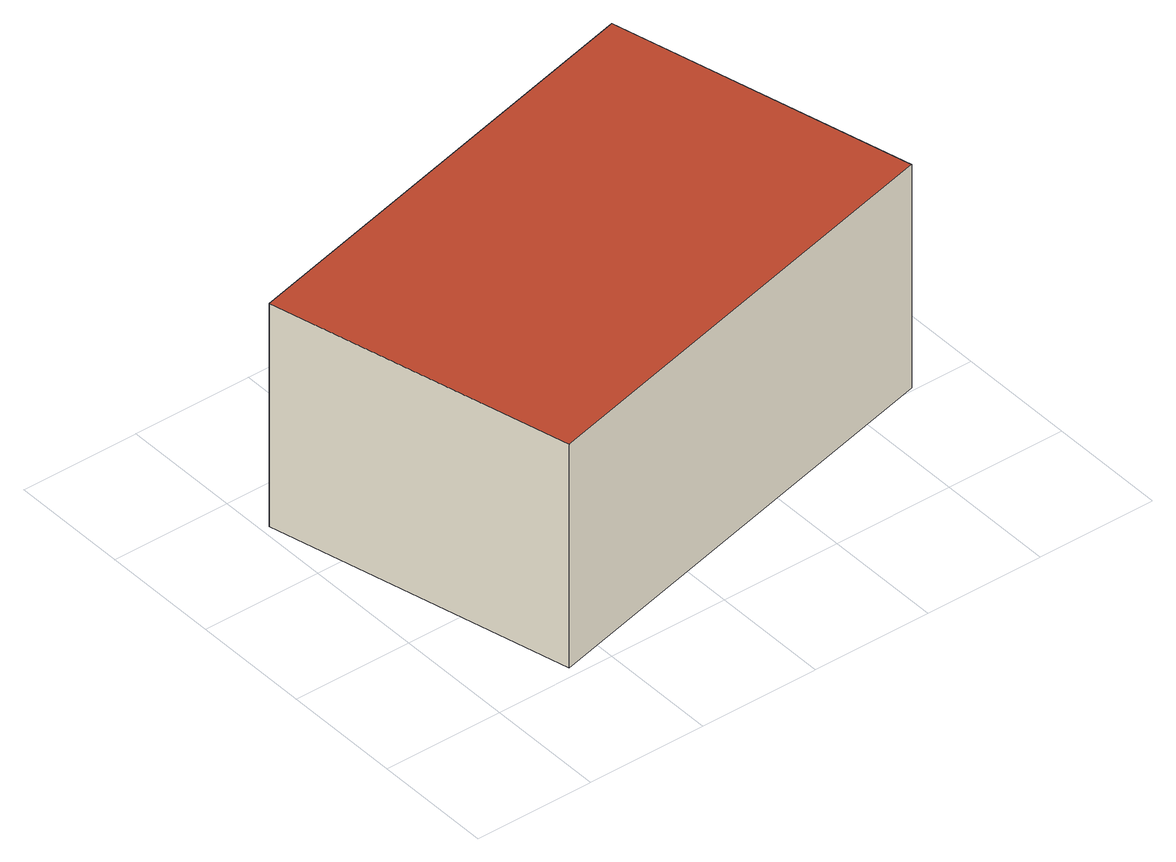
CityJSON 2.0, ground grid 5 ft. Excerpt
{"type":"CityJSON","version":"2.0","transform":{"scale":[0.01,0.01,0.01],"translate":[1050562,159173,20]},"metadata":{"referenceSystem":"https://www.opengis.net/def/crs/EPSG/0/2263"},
"CityObjects":{
"building1":{"type":"Building","attributes":{"name":"Bldg_1511002259","BIN":"4589677"},"geometry":[{"type":"MultiSurface","lod":"2","boundaries":[[[0,1,2,3]],[[4,5,6,7]],[[0,3,7,6]],[[1,0,6,5]],[[2,1,5,4]],[[3,2,4,7]]],"semantics":{"surfaces":[{"type":"RoofSurface","BIN":"4589677"},{"type":"GroundSurface"},{"type":"WallSurface"}],"values":[0,1,2,2,2,2]}}]}
},
"vertices":[
[1936,1778,1019],[34,1308,1019],[346,44,1019],[2248,514,1019],[346,44,35],[34,1308,35],[1936,1778,35],[2248,514,35]
]}
